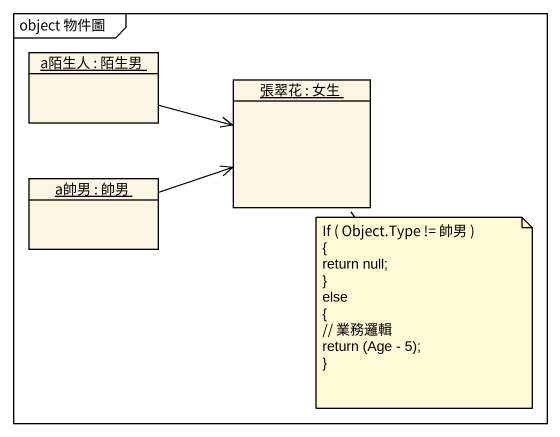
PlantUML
@startuml
mainframe object 物件圖
hide circle
hide empty members
object "a陌生人 : 陌生男" as a陌生人
object "張翠花 : 女生" as 張翠花
object "a帥男 : 帥男" as a帥男
a陌生人 -right-> 張翠花
a帥男 -right-> 張翠花
note bottom of 張翠花
  If ( Object.Type != 帥男 )
  {
  return null;
  ~}
  else
  {
  // 業務邏輯
  return (Age - 5);
  ~}
end note
@enduml
